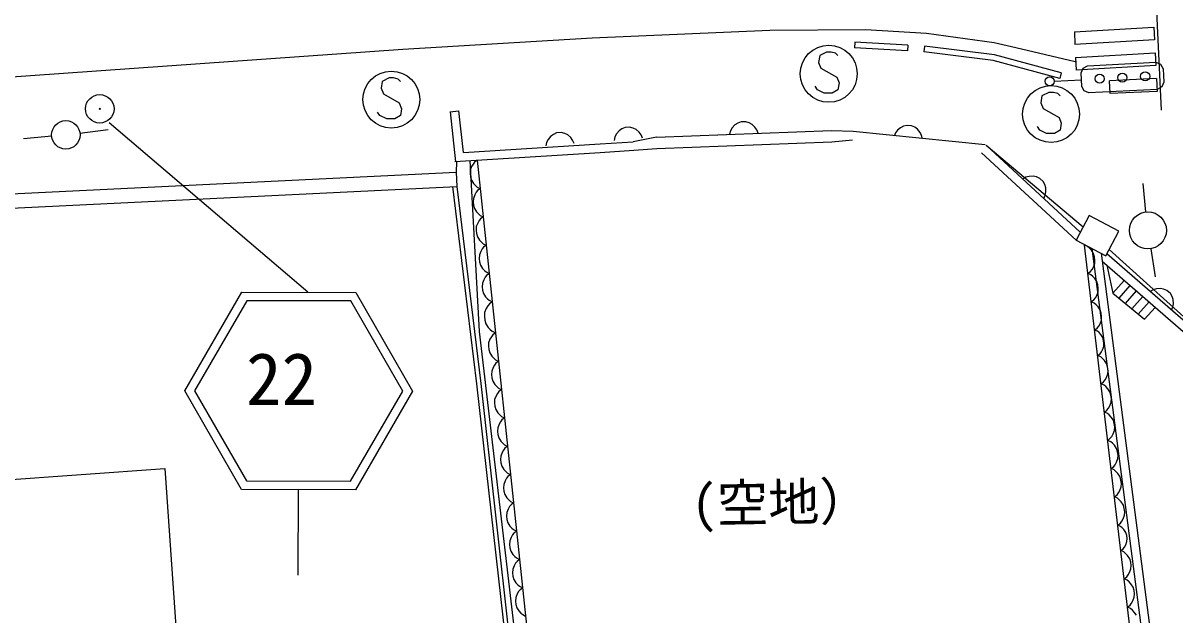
# Model space of a CAD drawing. Units: millimetres, scale not verified. Extents: x 40000 to 680000, y 20000 to 380000.
# Drawn here: x 254332 to 294801, y 259720 to 280508 of the extents above; entities that cross this region are included whole.
import ezdxf
from ezdxf.enums import TextEntityAlignment as Align

# ---------------------------------------------------------------- set-up
doc = ezdxf.new("R2010")
doc.units = ezdxf.units.MM
doc.header["$LTSCALE"] = 1000
for name, color, linetype, lineweight in [('M-BGD', 7, 'Continuous', 25), ('M-BGD-EXST', 7, 'Continuous', 25), ('M-STR-STRC', 7, 'Continuous', 25)]:
    doc.layers.add(name, color=color, linetype=linetype, lineweight=lineweight)
doc.styles.add('ＭＳ ゴシック', font='')
doc.styles.get('ＭＳ ゴシック').set_extended_font_data('MS Gothic')

msp = doc.modelspace()

# ---------------------------------------------------------------- linework, layer by layer
at = {"layer": 'M-BGD'}
for p, q in [((293563, 293470), (294316, 277447)), ((274330, 279985), (280571, 280259)), ((280571, 280259), (283927, 280283)), ((283927, 280283), (286067, 280153)), ((286067, 280153), (288445, 279822)), ((291267, 280202), (294063, 280363)), ((291267, 280202), (291288, 279752)), ((294063, 280363), (294084, 279913)), ((267675, 279588), (274330, 279985)), ((283560, 279835), (283548, 279635)), ((285415, 279725), (283560, 279835)), ((285415, 279725), (285403, 279526)), ((285998, 279692), (285974, 279493)), ((288456, 279391), (285998, 279692)), ((288445, 279822), (289216, 279653)), ((289216, 279653), (291296, 279158)), ((294084, 279913), (291288, 279752)), ((252813, 278544), (267675, 279588)), ((285403, 279526), (283548, 279635)), ((288418, 279194), (285974, 279493)), ((290805, 278758), (288456, 279391)), ((291308, 279303), (294105, 279464)), ((291308, 279303), (291328, 278853)), ((294105, 279464), (294127, 279014)), ((290753, 278565), (288418, 279194)), ((294127, 279014), (291328, 278853)), ((291505, 278758), (291576, 278922)), ((291576, 278922), (291732, 279010)), ((291732, 279010), (294129, 279132)), ((294129, 279132), (294293, 279061)), ((294293, 279061), (294381, 278905)), ((294381, 278905), (294405, 278426)), ((290558, 278469), (291517, 278518)), ((290805, 278758), (290753, 278565)), ((291529, 278279), (291505, 278758)), ((294149, 278558), (292504, 278477)), ((292526, 278028), (292504, 278477)), ((294149, 278558), (294171, 278109)), ((291617, 278123), (291529, 278279)), ((291781, 278051), (291617, 278123)), ((294178, 278174), (291781, 278051)), ((294171, 278109), (292526, 278028)), ((294334, 278262), (294178, 278174)), ((294405, 278426), (294334, 278262)), ((269322, 277385), (269646, 277426)), ((269536, 275638), (269347, 277394)), ((269803, 275963), (269646, 277426)), ((275482, 276837), (275365, 276788)), ((275641, 276850), (275482, 276837)), ((275764, 276819), (275641, 276850)), ((275869, 276768), (275764, 276819)), ((279248, 276823), (279192, 276721)), ((279344, 276927), (279248, 276823)), ((279442, 276991), (279344, 276927)), ((279560, 277035), (279442, 276991)), ((279720, 277041), (279560, 277035)), ((279842, 277006), (279720, 277041)), ((279944, 276950), (279842, 277006)), ((280047, 276853), (279944, 276950)), ((280111, 276756), (280047, 276853)), ((285163, 276833), (285054, 276742)), ((285268, 276883), (285163, 276833)), ((285391, 276912), (285268, 276883)), ((285551, 276898), (285391, 276912)), ((285666, 276847), (285551, 276898)), ((285760, 276778), (285666, 276847)), ((255338, 276532), (254343, 276438)), ((256332, 276644), (257324, 276772)), ((272776, 276421), (272724, 276316)), ((272868, 276528), (272776, 276421)), ((272963, 276596), (272868, 276528)), ((273079, 276646), (272963, 276596)), ((273239, 276658), (273079, 276646)), ((273361, 276628), (273239, 276658)), ((273466, 276576), (273361, 276628)), ((273573, 276484), (273466, 276576)), ((273641, 276389), (273573, 276484)), ((275127, 276508), (275097, 276385)), ((275179, 276612), (275127, 276508)), ((275271, 276720), (275179, 276612)), ((275365, 276788), (275271, 276720)), ((276582, 276503), (275767, 276337)), ((275976, 276676), (275869, 276768)), ((276044, 276581), (275976, 276676)), ((276093, 276464), (276044, 276581)), ((276582, 276503), (282730, 276734)), ((279192, 276721), (279156, 276600)), ((280156, 276637), (280111, 276756)), ((282730, 276734), (283499, 276706)), ((282745, 276334), (283469, 276408)), ((283499, 276706), (288135, 276240)), ((284985, 276648), (284935, 276532)), ((285054, 276742), (284985, 276648)), ((285851, 276669), (285760, 276778)), ((285902, 276564), (285851, 276669)), ((285930, 276441), (285902, 276564)), ((269803, 275963), (274603, 276264)), ((272724, 276316), (272694, 276194)), ((273691, 276273), (273641, 276389)), ((274608, 276265), (275767, 276337)), ((274610, 275964), (275786, 276038)), ((275786, 276038), (276597, 276104)), ((276597, 276104), (282745, 276334)), ((288169, 276218), (291576, 273354)), ((291474, 273162), (288169, 276218)), ((269499, 275643), (274605, 275964)), ((269556, 275630), (269548, 275272)), ((270027, 275677), (270359, 269672)), ((270197, 275623), (270144, 275557)), ((270291, 275693), (270197, 275623)), ((270291, 275693), (273160, 248668)), ((291329, 272887), (288006, 275951)), ((247705, 274202), (269548, 275272)), ((269548, 275272), (269573, 274772)), ((270046, 275345), (270039, 275224)), ((270039, 275224), (270051, 275105)), ((270093, 275471), (270046, 275345)), ((270144, 275557), (270093, 275471)), ((270051, 275105), (270084, 274987)), ((270084, 274987), (270156, 274874)), ((270156, 274874), (270224, 274801)), ((270224, 274801), (270290, 274748)), ((289566, 275090), (289455, 275029)), ((289677, 275123), (289566, 275090)), ((289819, 275129), (289677, 275123)), ((289933, 275105), (289819, 275129)), ((290048, 275053), (289933, 275105)), ((290166, 274944), (290048, 275053)), ((290227, 274833), (290166, 274944)), ((290259, 274721), (290227, 274833)), ((293783, 273872), (293679, 274867)), ((247732, 273702), (269573, 274772)), ((269423, 274765), (270268, 267833)), ((269573, 274772), (270417, 267850)), ((270199, 274477), (270152, 274351)), ((270250, 274563), (270199, 274477)), ((270303, 274629), (270250, 274563)), ((270290, 274748), (270396, 274699)), ((270396, 274699), (270303, 274629)), ((290189, 274350), (290241, 274466)), ((290241, 274466), (290265, 274580)), ((290265, 274580), (290259, 274721)), ((270152, 274351), (270144, 274230)), ((270144, 274230), (270157, 274110)), ((270157, 274110), (270189, 273993)), ((270189, 273993), (270262, 273880)), ((270262, 273880), (270330, 273807)), ((270330, 273807), (270396, 273754)), ((270409, 273634), (270355, 273568)), ((270396, 273754), (270502, 273704)), ((270502, 273704), (270409, 273634)), ((291786, 273752), (291329, 272887)), ((292828, 273201), (291786, 273752)), ((270257, 273357), (270250, 273235)), ((270250, 273235), (270263, 273116)), ((270304, 273482), (270257, 273357)), ((270355, 273568), (270304, 273482)), ((292372, 272337), (292828, 273201)), ((270263, 273116), (270295, 272999)), ((270295, 272999), (270367, 272886)), ((270367, 272886), (270436, 272812)), ((270436, 272812), (270501, 272759)), ((291329, 272887), (292372, 272337)), ((270363, 272362), (270355, 272241)), ((270410, 272488), (270363, 272362)), ((270461, 272574), (270410, 272488)), ((270514, 272640), (270461, 272574)), ((270501, 272759), (270607, 272710)), ((270607, 272710), (270514, 272640)), ((294060, 252147), (291626, 272709)), ((291733, 272656), (291627, 272704)), ((291800, 272604), (291733, 272656)), ((291869, 272531), (291800, 272604)), ((291942, 272419), (291869, 272531)), ((291884, 272594), (294557, 252039)), ((291976, 272302), (291942, 272419)), ((292209, 272423), (294851, 252104)), ((300000, 265788), (292407, 272403)), ((300000, 265788), (292484, 272549)), ((293948, 272583), (294100, 271595)), ((270355, 272241), (270368, 272121)), ((270368, 272121), (270401, 272004)), ((270401, 272004), (270473, 271891)), ((291939, 271935), (291985, 272061)), ((291990, 272183), (291976, 272302)), ((291985, 272061), (291990, 272183)), ((292245, 272146), (299720, 265634)), ((292410, 272002), (292619, 271026)), ((270473, 271891), (270541, 271818)), ((270567, 271579), (270515, 271494)), ((270541, 271818), (270607, 271765)), ((270620, 271645), (270567, 271579)), ((270607, 271765), (270713, 271716)), ((270713, 271716), (270620, 271645)), ((291744, 271711), (291837, 271782)), ((291851, 271663), (291744, 271711)), ((291837, 271782), (291889, 271849)), ((291917, 271610), (291851, 271663)), ((291889, 271849), (291939, 271935)), ((291986, 271538), (291917, 271610)), ((270468, 271368), (270461, 271246)), ((270461, 271246), (270474, 271127)), ((270515, 271494), (270468, 271368)), ((292060, 271426), (291986, 271538)), ((292094, 271309), (292060, 271426)), ((292108, 271190), (292094, 271309)), ((292102, 271068), (292108, 271190)), ((292619, 271026), (293020, 271471)), ((292842, 270842), (293226, 271292)), ((294148, 271178), (294037, 271142)), ((294289, 271188), (294148, 271178)), ((294404, 271167), (294289, 271188)), ((294521, 271119), (294404, 271167)), ((270474, 271127), (270506, 271010)), ((270506, 271010), (270579, 270897)), ((270579, 270897), (270647, 270824)), ((270647, 270824), (270713, 270770)), ((270713, 270770), (270818, 270721)), ((291862, 270718), (291954, 270789)), ((291954, 270789), (292007, 270856)), ((292007, 270856), (292057, 270942)), ((292057, 270942), (292102, 271068)), ((292619, 271026), (293736, 270104)), ((293066, 270657), (293445, 271101)), ((293289, 270473), (293672, 270903)), ((294037, 271142), (293928, 271078)), ((294641, 271014), (294521, 271119)), ((294706, 270904), (294641, 271014)), ((294742, 270793), (294706, 270904)), ((294751, 270652), (294742, 270793)), ((270549, 270339), (270541, 270205)), ((270601, 270477), (270549, 270339)), ((270657, 270571), (270601, 270477)), ((270716, 270644), (270657, 270571)), ((270818, 270721), (270716, 270644)), ((291968, 270670), (291862, 270718)), ((292035, 270617), (291968, 270670)), ((292104, 270545), (292035, 270617)), ((292177, 270433), (292104, 270545)), ((292211, 270316), (292177, 270433)), ((293512, 270289), (293890, 270713)), ((293736, 270104), (294110, 270522)), ((294682, 270421), (294731, 270538)), ((294731, 270538), (294751, 270652)), ((270541, 270205), (270555, 270074)), ((270555, 270074), (270591, 269945)), ((270591, 269945), (270671, 269821)), ((292124, 269863), (292174, 269949)), ((292174, 269949), (292220, 270075)), ((292225, 270197), (292211, 270316)), ((292220, 270075), (292225, 270197)), ((270359, 269672), (272904, 248068)), ((270671, 269821), (270746, 269740)), ((270746, 269740), (270818, 269681)), ((270841, 269557), (270788, 269491)), ((270818, 269681), (270935, 269627)), ((270935, 269627), (270841, 269557)), ((291979, 269725), (292072, 269796)), ((292075, 269682), (291979, 269725)), ((292072, 269796), (292124, 269863)), ((292135, 269634), (292075, 269682)), ((292197, 269569), (292135, 269634)), ((292263, 269468), (292197, 269569)), ((270690, 269280), (270683, 269158)), ((270683, 269158), (270695, 269039)), ((270737, 269405), (270690, 269280)), ((270788, 269491), (270737, 269405)), ((292261, 269033), (292301, 269147)), ((292294, 269363), (292263, 269468)), ((292307, 269256), (292294, 269363)), ((292301, 269147), (292307, 269256)), ((270695, 269039), (270728, 268922)), ((270728, 268922), (270800, 268809)), ((270800, 268809), (270868, 268735)), ((270868, 268735), (270934, 268682)), ((292085, 268831), (292168, 268895)), ((292191, 268783), (292085, 268831)), ((292168, 268895), (292215, 268955)), ((292258, 268731), (292191, 268783)), ((292215, 268955), (292261, 269033)), ((292327, 268658), (292258, 268731)), ((270843, 268411), (270796, 268285)), ((270894, 268497), (270843, 268411)), ((270947, 268563), (270894, 268497)), ((270934, 268682), (271040, 268633)), ((271040, 268633), (270947, 268563)), ((292401, 268546), (292327, 268658)), ((292435, 268429), (292401, 268546)), ((292449, 268310), (292435, 268429)), ((292443, 268189), (292449, 268310)), ((270796, 268285), (270788, 268164)), ((270788, 268164), (270801, 268044)), ((270801, 268044), (270834, 267927)), ((270834, 267927), (270906, 267814)), ((292203, 267838), (292295, 267909)), ((292295, 267909), (292347, 267976)), ((292347, 267976), (292398, 268062)), ((292398, 268062), (292443, 268189)), ((270268, 267833), (272434, 248458)), ((270417, 267850), (272583, 248474)), ((270906, 267814), (270974, 267741)), ((270999, 267502), (270948, 267416)), ((270974, 267741), (271040, 267688)), ((271053, 267568), (270999, 267502)), ((271040, 267688), (271146, 267638)), ((271146, 267638), (271053, 267568)), ((292309, 267790), (292203, 267838)), ((292376, 267738), (292309, 267790)), ((292445, 267665), (292376, 267738)), ((292518, 267553), (292445, 267665)), ((292552, 267436), (292518, 267553)), ((270901, 267291), (270894, 267169)), ((270894, 267169), (270907, 267050)), ((270948, 267416), (270901, 267291)), ((292515, 267069), (292561, 267196)), ((292566, 267317), (292552, 267436)), ((292561, 267196), (292566, 267317)), ((270907, 267050), (270939, 266933)), ((270939, 266933), (271011, 266820)), ((271011, 266820), (271080, 266747)), ((271080, 266747), (271146, 266693)), ((271146, 266693), (271251, 266644)), ((292320, 266845), (292412, 266916)), ((292427, 266797), (292320, 266845)), ((292412, 266916), (292465, 266983)), ((292493, 266744), (292427, 266797)), ((292465, 266983), (292515, 267069)), ((292562, 266672), (292493, 266744)), ((271007, 266296), (270999, 266175)), ((271054, 266422), (271007, 266296)), ((271105, 266508), (271054, 266422)), ((271158, 266574), (271105, 266508)), ((271251, 266644), (271158, 266574)), ((292636, 266560), (292562, 266672)), ((292670, 266443), (292636, 266560)), ((292684, 266324), (292670, 266443)), ((292678, 266202), (292684, 266324)), ((270999, 266175), (271012, 266056)), ((271012, 266056), (271045, 265938)), ((271045, 265938), (271117, 265825)), ((292438, 265852), (292530, 265923)), ((292530, 265923), (292582, 265990)), ((292582, 265990), (292633, 266076)), ((292633, 266076), (292678, 266202)), ((271117, 265825), (271185, 265752)), ((271210, 265513), (271159, 265428)), ((271185, 265752), (271251, 265699)), ((271264, 265580), (271210, 265513)), ((271251, 265699), (271357, 265650)), ((271357, 265650), (271264, 265580)), ((292544, 265804), (292438, 265852)), ((292611, 265751), (292544, 265804)), ((292680, 265679), (292611, 265751)), ((292753, 265567), (292680, 265679)), ((292787, 265450), (292753, 265567)), ((271112, 265302), (271105, 265180)), ((271105, 265180), (271118, 265061)), ((271159, 265428), (271112, 265302)), ((292700, 264997), (292750, 265083)), ((292750, 265083), (292796, 265209)), ((292801, 265331), (292787, 265450)), ((292796, 265209), (292801, 265331)), ((249725, 264183), (259313, 264861)), ((259313, 264861), (260528, 247534)), ((271118, 265061), (271150, 264944)), ((271150, 264944), (271223, 264831)), ((271223, 264831), (271291, 264758)), ((271291, 264758), (271357, 264704)), ((271357, 264704), (271463, 264655)), ((292555, 264859), (292648, 264930)), ((292662, 264811), (292555, 264859)), ((292648, 264930), (292700, 264997)), ((292728, 264758), (292662, 264811)), ((292797, 264686), (292728, 264758)), ((292871, 264574), (292797, 264686)), ((271218, 264307), (271211, 264186)), ((271265, 264433), (271218, 264307)), ((271316, 264519), (271265, 264433)), ((271369, 264585), (271316, 264519)), ((271463, 264655), (271369, 264585)), ((292905, 264457), (292871, 264574)), ((292919, 264338), (292905, 264457)), ((292913, 264216), (292919, 264338)), ((271211, 264186), (271223, 264067)), ((271223, 264067), (271256, 263950)), ((271256, 263950), (271328, 263837)), ((292673, 263866), (292765, 263937)), ((292779, 263818), (292673, 263866)), ((292765, 263937), (292818, 264004)), ((292818, 264004), (292868, 264090)), ((292868, 264090), (292913, 264216)), ((271328, 263837), (271396, 263763)), ((271422, 263525), (271370, 263439)), ((271396, 263763), (271462, 263710)), ((271475, 263591), (271422, 263525)), ((271462, 263710), (271568, 263661)), ((271568, 263661), (271475, 263591)), ((292846, 263765), (292779, 263818)), ((292915, 263693), (292846, 263765)), ((292988, 263581), (292915, 263693)), ((293022, 263464), (292988, 263581)), ((293037, 263345), (293022, 263464)), ((271323, 263313), (271316, 263192)), ((271316, 263192), (271329, 263072)), ((271370, 263439), (271323, 263313)), ((271329, 263072), (271361, 262955)), ((292935, 263010), (292985, 263097)), ((292985, 263097), (293031, 263223)), ((293031, 263223), (293037, 263345)), ((271361, 262955), (271434, 262842)), ((271434, 262842), (271502, 262769)), ((271502, 262769), (271568, 262716)), ((271568, 262716), (271674, 262666)), ((271674, 262666), (271580, 262596)), ((292790, 262872), (292883, 262944)), ((292886, 262829), (292790, 262872)), ((292883, 262944), (292935, 263010)), ((292946, 262782), (292886, 262829)), ((293008, 262717), (292946, 262782)), ((293075, 262616), (293008, 262717)), ((271429, 262319), (271422, 262197)), ((271476, 262444), (271429, 262319)), ((271527, 262530), (271476, 262444)), ((271580, 262596), (271527, 262530)), ((293072, 262181), (293113, 262294)), ((293105, 262511), (293075, 262616)), ((293118, 262404), (293105, 262511)), ((293113, 262294), (293118, 262404)), ((271422, 262197), (271434, 262078)), ((271434, 262078), (271467, 261961)), ((271467, 261961), (271539, 261848)), ((271539, 261848), (271607, 261774)), ((292896, 261979), (292979, 262043)), ((293002, 261931), (292896, 261979)), ((292979, 262043), (293026, 262103)), ((293069, 261878), (293002, 261931)), ((293026, 262103), (293072, 262181)), ((293138, 261806), (293069, 261878)), ((271582, 261450), (271535, 261324)), ((271633, 261536), (271582, 261450)), ((271607, 261774), (271673, 261721)), ((271686, 261602), (271633, 261536)), ((271673, 261721), (271779, 261672)), ((271779, 261672), (271686, 261602)), ((293212, 261694), (293138, 261806)), ((293246, 261577), (293212, 261694)), ((293260, 261458), (293246, 261577)), ((293254, 261336), (293260, 261458)), ((271535, 261324), (271527, 261203)), ((271527, 261203), (271540, 261083)), ((271540, 261083), (271573, 260966)), ((293014, 260986), (293106, 261057)), ((293106, 261057), (293158, 261124)), ((293158, 261124), (293209, 261210)), ((293209, 261210), (293254, 261336)), ((271573, 260966), (271645, 260853)), ((271645, 260853), (271713, 260780)), ((271713, 260780), (271779, 260727)), ((271779, 260727), (271885, 260678)), ((271885, 260678), (271792, 260607)), ((293120, 260938), (293014, 260986)), ((293187, 260885), (293120, 260938)), ((293256, 260813), (293187, 260885)), ((293329, 260701), (293256, 260813)), ((293363, 260584), (293329, 260701)), ((271640, 260330), (271633, 260208)), ((271687, 260456), (271640, 260330)), ((271738, 260541), (271687, 260456)), ((271792, 260607), (271738, 260541)), ((293276, 260131), (293326, 260217)), ((293326, 260217), (293372, 260343)), ((293377, 260465), (293363, 260584)), ((293372, 260343), (293377, 260465)), ((271633, 260208), (271646, 260089)), ((271646, 260089), (271678, 259972)), ((271678, 259972), (271750, 259859)), ((271750, 259859), (271819, 259786)), ((293131, 259993), (293224, 260064)), ((293238, 259945), (293131, 259993)), ((293224, 260064), (293276, 260131)), ((293304, 259892), (293238, 259945)), ((293373, 259820), (293304, 259892)), ((293447, 259708), (293373, 259820)), ((271819, 259786), (271885, 259732)), ((271885, 259732), (271990, 259683))]:
    msp.add_line(p, q, dxfattribs=at)
for centre, radius in [((290398, 278461), 160), ((292156, 278551), 160), ((292955, 278592), 160), ((293754, 278633), 160), ((257028, 277495), 500), ((257028, 277495), 20), ((255836, 276580), 500), ((293850, 273226), 650)]:
    msp.add_circle(centre, radius, dxfattribs=at)
at = {"layer": 'M-BGD-EXST'}
for p, q in [((282319, 279366), (282279, 279126)), ((282559, 279486), (282319, 279366)), ((282719, 279486), (282559, 279486)), ((282879, 279446), (282719, 279486)), ((282959, 279366), (282879, 279446)), ((282279, 279126), (282359, 278926)), ((282359, 278926), (282919, 278606)), ((266950, 278460), (266910, 278220)), ((267190, 278580), (266950, 278460)), ((267350, 278580), (267190, 278580)), ((267510, 278540), (267350, 278580)), ((267590, 278460), (267510, 278540)), ((282919, 278606), (282999, 278406)), ((266910, 278220), (266990, 278020)), ((282239, 278166), (282159, 278286)), ((282479, 278046), (282239, 278166)), ((282759, 278046), (282479, 278046)), ((282959, 278166), (282759, 278046)), ((282999, 278406), (282959, 278166)), ((290369, 278070), (290129, 277950)), ((290529, 278070), (290369, 278070)), ((290689, 278030), (290529, 278070)), ((290769, 277950), (290689, 278030)), ((266990, 278020), (267550, 277700)), ((267550, 277700), (267630, 277500)), ((290129, 277950), (290089, 277710)), ((290089, 277710), (290169, 277510)), ((266870, 277260), (266790, 277380)), ((267110, 277140), (266870, 277260)), ((267590, 277260), (267390, 277140)), ((267630, 277500), (267590, 277260)), ((290169, 277510), (290729, 277190)), ((267390, 277140), (267110, 277140)), ((290049, 276750), (289969, 276870)), ((290729, 277190), (290809, 276990)), ((290809, 276990), (290769, 276750)), ((290289, 276630), (290049, 276750)), ((290569, 276630), (290289, 276630)), ((290769, 276750), (290569, 276630))]:
    msp.add_line(p, q, dxfattribs=at)
for centre in [(282639, 278726), (267270, 277820), (290449, 277310)]:
    msp.add_circle(centre, 1000, dxfattribs=at)
at = {"layer": 'M-STR-STRC'}
for p, q in [((264336, 271059), (257358, 276998)), ((260015, 267595), (262021, 271055)), ((262194, 270755), (260361, 267594)), ((262021, 271055), (266021, 271048)), ((265848, 270748), (262194, 270755)), ((267669, 267581), (265848, 270748)), ((266021, 271048), (268015, 267580)), ((262009, 264127), (260015, 267595)), ((260361, 267594), (262182, 264427)), ((265836, 264420), (267669, 267581)), ((268015, 267580), (266009, 264120)), ((262182, 264427), (265836, 264420)), ((266009, 264120), (262009, 264127)), ((264003, 261123), (264009, 264123))]:
    msp.add_line(p, q, dxfattribs=at)

# ---------------------------------------------------------------- texts
at = {"layer": 'M-BGD', "style": 'ＭＳ ゴシック'}
msp.add_text('(空地）', height=1320, rotation=1, dxfattribs=at).set_placement((277831, 262564), align=Align.BOTTOM_LEFT)
at = {"layer": 'M-STR-STRC', "style": 'ＭＳ ゴシック'}
msp.add_text('22', height=1833, dxfattribs=at).set_placement((262167, 266544), align=Align.BOTTOM_LEFT)

doc.saveas('drawing.dxf')
